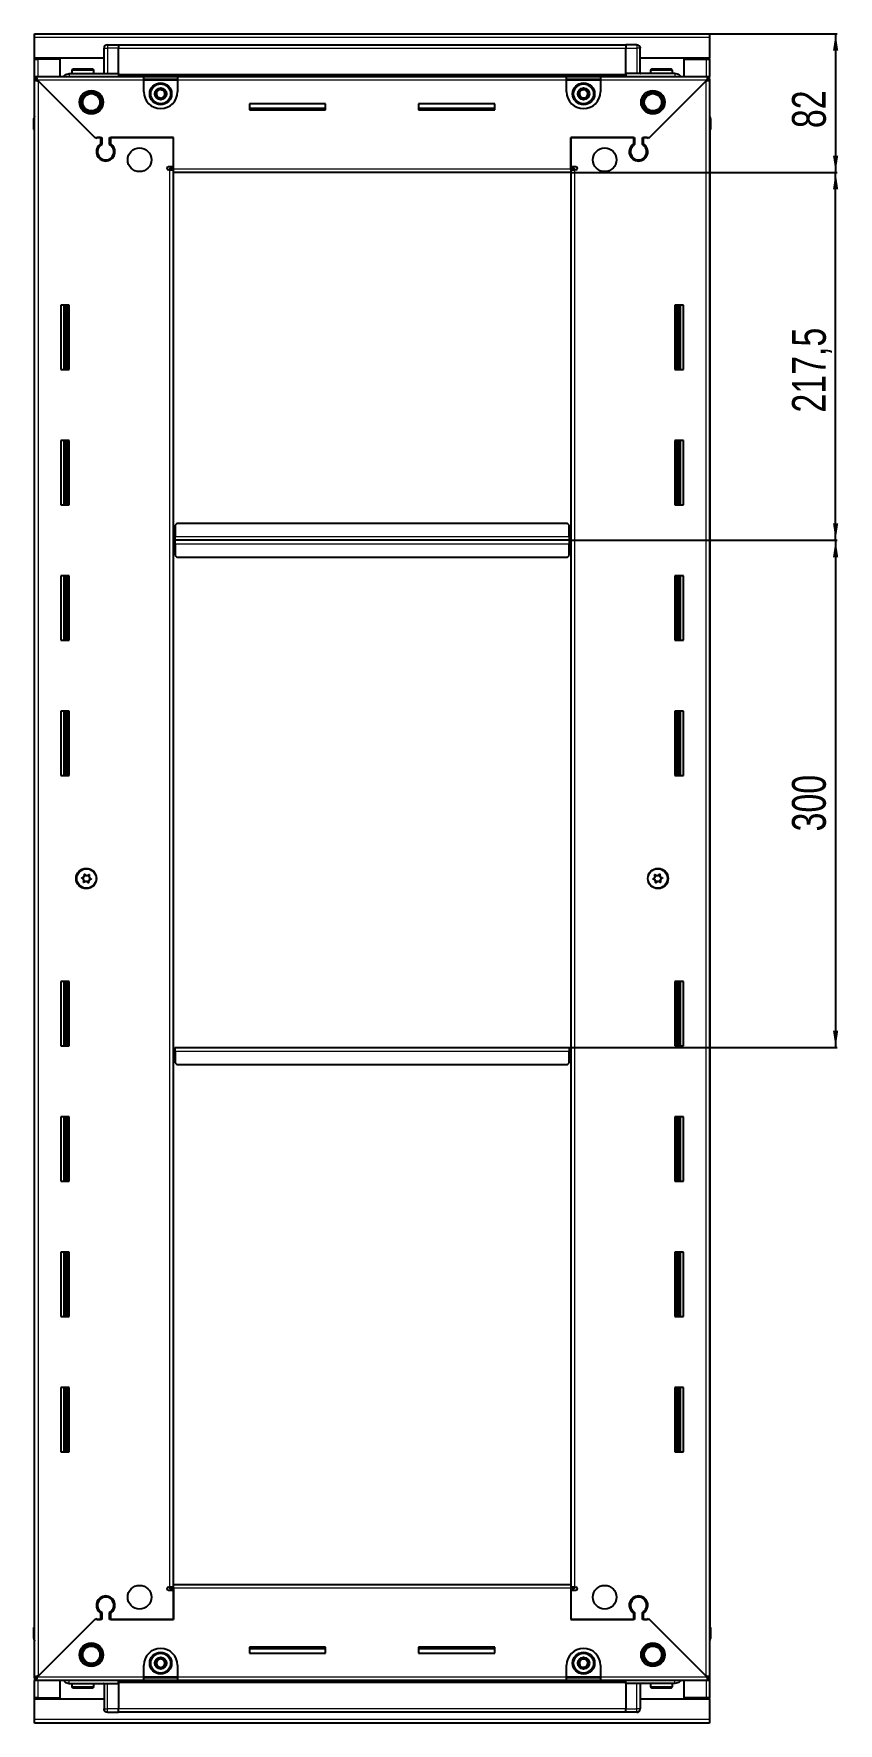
# Model space of a CAD drawing. Header units: millimetres. Extents: x 964 to 4472, y -2259 to 1341.
# Drawn here: x 3997 to 4472, y 194 to 1193 of the extents above; entities that cross this region are included whole.
import ezdxf

# ---------------------------------------------------------------- set-up
doc = ezdxf.new("R2010")
doc.units = ezdxf.units.MM
doc.layers.add('FORMAT', color=7, linetype='Continuous')
doc.styles.add('SLDTEXTSTYLE0', font='TXT', dxfattribs={"width": 0.75})
doc.dimstyles.new('SLDDIMSTYLE0', dxfattribs={"dimtxt": 20, "dimasz": 10, "dimexe": 0, "dimexo": 0.0625, "dimgap": 5, "dimtad": 2, "dimdec": 1, "dimrnd": 1e-09, "dimzin": 12, "dimdsep": 46, "dimtxsty": 'SLDTEXTSTYLE0', "dimsah": 1, "dimcen": 0.09, "dimadec": 0, "dimazin": 3, "dimtfac": 1, "dimtofl": 0, "dimtmove": 0, "dimatfit": 3, "dimfxl": 0, "dimfrac": 2, "dimtolj": 1, "dimtzin": 12, "dimarcsym": 0})

# ---------------------------------------------------------------- blocks, each defined once
blk = doc.blocks.new('_D_6')
at = {"layer": 'FORMAT'}
for p, q in [((4396.44, 1193.07), (4471.93, 1193.07)), ((4470.93, 1193.07), (4470.93, 1111.07)), ((4314.44, 1111.07), (4471.93, 1111.07))]:
    blk.add_line(p, q, dxfattribs=at)
for points in [[(4470.93, 1193.07), (4469.39, 1183.07), (4472.47, 1183.07)], [(4470.93, 1111.07), (4472.47, 1121.07), (4469.39, 1121.07)]]:
    blk.add_solid(points, dxfattribs=at)
at = {"layer": 'FORMAT', "insert": (4445.15, 1137.29), "char_height": 20, "attachment_point": 1, "rotation": 90, "style": 'SLDTEXTSTYLE0'}
blk.add_mtext('82', dxfattribs=at)
blk = doc.blocks.new('_D_7')
at = {"layer": 'FORMAT'}
for p, q in [((4314.44, 1111.07), (4471.93, 1111.07)), ((4470.93, 893.57), (4470.93, 1111.07)), ((4313.44, 893.57), (4471.93, 893.57))]:
    blk.add_line(p, q, dxfattribs=at)
for points in [[(4470.93, 1111.07), (4469.39, 1101.07), (4472.47, 1101.07)], [(4470.93, 893.57), (4472.47, 903.57), (4469.39, 903.57)]]:
    blk.add_solid(points, dxfattribs=at)
at = {"layer": 'FORMAT', "insert": (4445.15, 969.07), "char_height": 20, "attachment_point": 1, "rotation": 90, "style": 'SLDTEXTSTYLE0'}
blk.add_mtext('217,5', dxfattribs=at)
blk = doc.blocks.new('_D_8')
at = {"layer": 'FORMAT'}
for p, q in [((4313.44, 893.57), (4471.93, 893.57)), ((4470.93, 893.57), (4470.93, 593.57)), ((4313.44, 593.57), (4471.93, 593.57))]:
    blk.add_line(p, q, dxfattribs=at)
for points in [[(4470.93, 893.57), (4469.39, 883.57), (4472.47, 883.57)], [(4470.93, 593.57), (4472.47, 603.57), (4469.39, 603.57)]]:
    blk.add_solid(points, dxfattribs=at)
at = {"layer": 'FORMAT', "insert": (4445.15, 721.4), "char_height": 20, "attachment_point": 1, "rotation": 90, "style": 'SLDTEXTSTYLE0'}
blk.add_mtext('300', dxfattribs=at)

msp = doc.modelspace()

# ---------------------------------------------------------------- linework, layer by layer
at = {"color": 7, "linetype": 'Continuous', "lineweight": 25}
for p, q in [((3997.43, 1193.07), (4396.43, 1193.07)), ((3997.43, 1190.97), (3997.43, 1193.07)), ((3997.43, 1178.57), (3997.43, 1190.97)), ((4396.43, 1193.07), (4396.43, 1190.97)), ((4396.43, 1190.97), (4396.43, 1178.57)), ((4038.43, 1169.57), (4038.43, 1184.57)), ((4039.1, 1186.07), (4039.1, 1186.07)), ((4040.43, 1186.57), (4046.93, 1186.57)), ((4040.43, 1186.57), (4046.93, 1186.57)), ((4046.93, 1186.57), (4046.93, 1186.57)), ((4046.93, 1186.57), (4046.93, 1186.57)), ((4046.93, 1186.57), (4046.93, 1184.57)), ((4346.93, 1186.42), (4046.93, 1186.42)), ((4046.93, 1169.57), (4046.93, 1184.57)), ((4346.93, 1186.57), (4346.93, 1186.57)), ((4353.43, 1186.57), (4346.93, 1186.57)), ((4353.43, 1186.57), (4346.93, 1186.57)), ((4346.93, 1186.57), (4346.93, 1184.57)), ((4346.93, 1169.57), (4346.93, 1184.57)), ((4355.43, 1184.57), (4355.43, 1184.57)), ((4355.43, 1169.57), (4355.43, 1184.57)), ((4038.43, 1178.57), (3997.43, 1178.57)), ((3997.43, 1178.07), (3997.43, 1178.57)), ((3997.43, 1167.82), (3997.43, 1178.07)), ((3997.43, 1178.07), (3999.53, 1178.07)), ((3998.93, 1178.07), (3998.93, 1178.57)), ((4012.43, 1178.07), (3999.53, 1178.07)), ((4012.43, 1167.82), (4012.43, 1178.07)), ((4017.93, 1169.57), (4046.93, 1169.57)), ((4019.43, 1171.47), (4019.43, 1169.57)), ((4020.23, 1172.27), (4031.63, 1172.27)), ((4032.43, 1169.57), (4032.43, 1171.47)), ((4046.93, 1169.57), (4046.93, 1169.07)), ((4375.93, 1169.57), (4346.93, 1169.57)), ((4346.93, 1169.57), (4346.93, 1169.07)), ((4396.43, 1178.57), (4355.43, 1178.57)), ((4361.43, 1171.47), (4361.43, 1169.57)), ((4362.23, 1172.27), (4373.63, 1172.27)), ((4374.43, 1169.57), (4374.43, 1171.47)), ((4381.43, 1178.07), (4394.33, 1178.07)), ((4381.43, 1167.82), (4381.43, 1178.07)), ((4394.33, 1178.07), (4396.43, 1178.07)), ((4394.93, 1178.07), (4394.93, 1178.57)), ((4396.43, 1178.07), (4396.43, 1178.57)), ((4396.43, 1178.07), (4396.43, 1167.82)), ((3997.43, 1166.32), (3997.43, 1167.82)), ((3997.43, 1167.82), (3998.43, 1167.82)), ((3997.43, 1165.82), (3997.43, 1166.32)), ((3997.43, 1166.32), (3998.43, 1166.32)), ((3997.43, 221.32), (3997.43, 1165.82)), ((3998.93, 1165.82), (3997.43, 1165.82)), ((3998.43, 1167.82), (4061.93, 1167.82)), ((3998.43, 1166.32), (3998.43, 1167.82)), ((3999.03, 1165.72), (4032.93, 1131.82)), ((4033.63, 1131.12), (3999.53, 1165.22)), ((4046.93, 1168.42), (4346.93, 1168.42)), ((4061.93, 1165.72), (4061.93, 1167.82)), ((4061.93, 1167.82), (4081.93, 1167.82)), ((4061.93, 1166.32), (4081.93, 1166.32)), ((4061.93, 1158.82), (4061.93, 1165.72)), ((4081.93, 1167.82), (4311.93, 1167.82)), ((4081.93, 1167.82), (4081.93, 1165.72)), ((4081.93, 1165.72), (4081.93, 1158.82)), ((4311.93, 1165.72), (4311.93, 1167.82)), ((4311.93, 1167.82), (4331.93, 1167.82)), ((4311.93, 1166.32), (4331.93, 1166.32)), ((4311.93, 1158.82), (4311.93, 1165.72)), ((4331.93, 1167.82), (4395.43, 1167.82)), ((4331.93, 1167.82), (4331.93, 1165.72)), ((4331.93, 1165.72), (4331.93, 1158.82)), ((4394.33, 1165.22), (4360.23, 1131.12)), ((4360.93, 1131.82), (4394.83, 1165.72)), ((4394.93, 1165.82), (4396.43, 1165.82)), ((4395.43, 1166.32), (4395.43, 1167.82)), ((4395.43, 1167.82), (4396.43, 1167.82)), ((4395.43, 1166.32), (4396.43, 1166.32)), ((4396.43, 1166.32), (4396.43, 1167.82)), ((4396.43, 1166.32), (4396.43, 1165.82)), ((4396.43, 1165.82), (4396.43, 221.32)), ((4169.43, 1151.57), (4124.43, 1151.57)), ((4124.43, 1151.57), (4124.43, 1148.07)), ((4169.43, 1148.07), (4169.43, 1151.57)), ((4269.43, 1151.57), (4224.43, 1151.57)), ((4224.43, 1151.57), (4224.43, 1148.07)), ((4269.43, 1148.07), (4269.43, 1151.57)), ((3996.93, 1143.07), (3996.93, 1136.57)), ((3996.93, 1136.57), (3996.93, 1143.07)), ((4169.43, 1148.82), (4124.43, 1148.82)), ((4124.43, 1148.07), (4169.43, 1148.07)), ((4269.43, 1148.82), (4224.43, 1148.82)), ((4224.43, 1148.07), (4269.43, 1148.07)), ((4396.43, 1144.39), (4396.43, 1144.39)), ((4396.93, 1143.07), (4396.93, 1136.57)), ((4396.93, 1136.57), (4396.93, 1143.07)), ((3996.93, 1136.57), (3996.93, 1136.57)), ((3997.43, 1136.57), (3996.93, 1136.57)), ((3997.08, 1136.57), (3997.08, 250.57)), ((4032.93, 1131.82), (4037.13, 1131.82)), ((4034.33, 1131.82), (4033.63, 1131.12)), ((4036.43, 1131.82), (4034.33, 1131.82)), ((4036.43, 1131.82), (4036.43, 1127.93)), ((4037.13, 1131.82), (4037.13, 1127.53)), ((4041.73, 1131.82), (4079.43, 1131.82)), ((4041.73, 1127.53), (4041.73, 1131.82)), ((4042.43, 1127.93), (4042.43, 1131.82)), ((4079.43, 1131.82), (4042.43, 1131.82)), ((4079.43, 1113.17), (4079.43, 1131.82)), ((4079.43, 1114.57), (4079.43, 1131.82)), ((4314.43, 1131.82), (4352.13, 1131.82)), ((4314.43, 1113.17), (4314.43, 1131.82)), ((4314.43, 1131.82), (4314.43, 1114.57)), ((4351.43, 1131.82), (4314.43, 1131.82)), ((4351.43, 1131.82), (4351.43, 1127.93)), ((4352.13, 1131.82), (4352.13, 1127.53)), ((4356.73, 1131.82), (4360.93, 1131.82)), ((4356.73, 1127.53), (4356.73, 1131.82)), ((4359.53, 1131.82), (4357.43, 1131.82)), ((4357.43, 1127.93), (4357.43, 1131.82)), ((4360.23, 1131.12), (4359.53, 1131.82)), ((4396.43, 1136.57), (4396.93, 1136.57)), ((4396.78, 250.57), (4396.78, 1136.57)), ((4396.93, 1136.57), (4396.93, 1136.57)), ((4396.93, 1136.57), (4396.93, 1136.57)), ((4037.43, 1118.96), (4037.43, 1118.2)), ((4356.43, 1118.96), (4356.43, 1118.2)), ((4076.58, 1114.57), (4079.43, 1114.57)), ((4077.33, 1112.57), (4076.58, 1112.57)), ((4077.33, 1112.57), (4079.43, 1112.57)), ((4079.43, 1113.57), (4077.43, 1113.57)), ((4077.43, 1113.57), (4077.43, 1112.57)), ((4079.43, 1111.07), (4079.43, 1113.17)), ((4314.43, 1111.07), (4079.43, 1111.07)), ((4079.43, 276.07), (4079.43, 1111.07)), ((4314.43, 1114.57), (4317.28, 1114.57)), ((4316.43, 1113.57), (4314.43, 1113.57)), ((4314.43, 1113.17), (4314.43, 1111.07)), ((4314.43, 1112.57), (4316.53, 1112.57)), ((4314.43, 1111.07), (4314.43, 276.07)), ((4316.43, 1112.57), (4316.43, 1113.57)), ((4317.28, 1112.57), (4316.53, 1112.57)), ((4017.93, 1032.57), (4012.93, 1032.57)), ((4012.93, 1032.57), (4012.93, 994.57)), ((4015.08, 994.57), (4015.08, 1032.57)), ((4016.87, 994.57), (4016.87, 1032.57)), ((4016.9, 994.57), (4016.9, 1032.57)), ((4017.93, 994.57), (4017.93, 1032.57)), ((4375.93, 1032.57), (4375.93, 994.57)), ((4380.93, 1032.57), (4375.93, 1032.57)), ((4376.95, 1032.57), (4376.95, 994.57)), ((4376.98, 1032.57), (4376.98, 994.57)), ((4378.78, 1032.57), (4378.78, 994.57)), ((4380.93, 994.57), (4380.93, 1032.57)), ((4012.93, 994.57), (4017.93, 994.57)), ((4375.93, 994.57), (4380.93, 994.57)), ((4017.93, 952.57), (4012.93, 952.57)), ((4012.93, 952.57), (4012.93, 914.57)), ((4015.08, 914.57), (4015.08, 952.57)), ((4016.87, 914.57), (4016.87, 952.57)), ((4016.9, 914.57), (4016.9, 952.57)), ((4017.93, 914.57), (4017.93, 952.57)), ((4375.93, 952.57), (4375.93, 914.57)), ((4380.93, 952.57), (4375.93, 952.57)), ((4376.95, 952.57), (4376.95, 914.57)), ((4376.98, 952.57), (4376.98, 914.57)), ((4378.78, 952.57), (4378.78, 914.57)), ((4380.93, 914.57), (4380.93, 952.57)), ((4012.93, 914.57), (4017.93, 914.57)), ((4375.93, 914.57), (4380.93, 914.57)), ((4081.43, 903.57), (4080.43, 902.57)), ((4080.43, 902.57), (4080.43, 895.67)), ((4312.43, 903.57), (4081.43, 903.57)), ((4313.43, 902.57), (4312.43, 903.57)), ((4313.43, 895.67), (4313.43, 902.57)), ((4080.18, 893.57), (4079.43, 893.57)), ((4080.43, 896.42), (4080.18, 896.42)), ((4080.18, 896.42), (4080.18, 893.57)), ((4080.18, 893.57), (4080.18, 890.72)), ((4080.18, 890.72), (4080.43, 890.72)), ((4080.43, 893.57), (4080.43, 895.67)), ((4080.43, 891.47), (4080.43, 893.57)), ((4313.43, 893.57), (4080.43, 893.57)), ((4080.43, 891.47), (4080.43, 884.57)), ((4313.68, 896.42), (4313.43, 896.42)), ((4313.43, 895.67), (4313.43, 893.57)), ((4313.43, 893.57), (4313.43, 891.47)), ((4313.43, 884.57), (4313.43, 891.47)), ((4313.43, 890.72), (4313.68, 890.72)), ((4313.68, 893.57), (4313.68, 896.42)), ((4313.68, 890.72), (4313.68, 893.57)), ((4314.43, 893.57), (4313.68, 893.57)), ((4080.43, 884.57), (4081.43, 883.57)), ((4081.43, 883.57), (4312.43, 883.57)), ((4312.43, 883.57), (4313.43, 884.57)), ((4017.93, 872.57), (4012.93, 872.57)), ((4012.93, 872.57), (4012.93, 834.57)), ((4015.08, 834.57), (4015.08, 872.57)), ((4016.87, 834.57), (4016.87, 872.57)), ((4016.9, 834.57), (4016.9, 872.57)), ((4017.93, 834.57), (4017.93, 872.57)), ((4375.93, 872.57), (4375.93, 834.57)), ((4380.93, 872.57), (4375.93, 872.57)), ((4376.95, 872.57), (4376.95, 834.57)), ((4376.98, 872.57), (4376.98, 834.57)), ((4378.78, 872.57), (4378.78, 834.57)), ((4380.93, 834.57), (4380.93, 872.57)), ((4012.93, 834.57), (4017.93, 834.57)), ((4375.93, 834.57), (4380.93, 834.57)), ((4017.93, 792.57), (4012.93, 792.57)), ((4012.93, 792.57), (4012.93, 754.57)), ((4015.08, 754.57), (4015.08, 792.57)), ((4016.87, 754.57), (4016.87, 792.57)), ((4016.9, 754.57), (4016.9, 792.57)), ((4017.93, 754.57), (4017.93, 792.57)), ((4375.93, 792.57), (4375.93, 754.57)), ((4380.93, 792.57), (4375.93, 792.57)), ((4376.95, 792.57), (4376.95, 754.57)), ((4376.98, 792.57), (4376.98, 754.57)), ((4378.78, 792.57), (4378.78, 754.57)), ((4380.93, 754.57), (4380.93, 792.57)), ((4012.93, 754.57), (4017.93, 754.57)), ((4375.93, 754.57), (4380.93, 754.57)), ((4017.93, 632.57), (4012.93, 632.57)), ((4012.93, 632.57), (4012.93, 594.57)), ((4015.08, 594.57), (4015.08, 632.57)), ((4016.87, 594.57), (4016.87, 632.57)), ((4016.9, 594.57), (4016.9, 632.57)), ((4017.93, 594.57), (4017.93, 632.57)), ((4375.93, 632.57), (4375.93, 594.57)), ((4380.93, 632.57), (4375.93, 632.57)), ((4376.95, 632.57), (4376.95, 594.57)), ((4376.98, 632.57), (4376.98, 594.57)), ((4378.78, 632.57), (4378.78, 594.57)), ((4380.93, 594.57), (4380.93, 632.57)), ((4012.93, 594.57), (4017.93, 594.57)), ((4079.43, 593.57), (4080.18, 593.57)), ((4080.18, 593.57), (4080.18, 590.72)), ((4080.18, 590.72), (4080.43, 590.72)), ((4080.43, 591.47), (4080.43, 593.57)), ((4080.43, 593.57), (4313.43, 593.57)), ((4080.43, 591.47), (4080.43, 584.57)), ((4313.43, 593.57), (4313.43, 591.47)), ((4313.43, 584.57), (4313.43, 591.47)), ((4313.43, 590.72), (4313.68, 590.72)), ((4313.68, 590.72), (4313.68, 593.57)), ((4313.68, 593.57), (4314.43, 593.57)), ((4375.93, 594.57), (4380.93, 594.57)), ((4080.43, 584.57), (4081.43, 583.57)), ((4081.43, 583.57), (4312.43, 583.57)), ((4312.43, 583.57), (4313.43, 584.57)), ((4017.93, 552.57), (4012.93, 552.57)), ((4012.93, 552.57), (4012.93, 514.57)), ((4015.08, 514.57), (4015.08, 552.57)), ((4016.87, 514.57), (4016.87, 552.57)), ((4016.9, 514.57), (4016.9, 552.57)), ((4017.93, 514.57), (4017.93, 552.57)), ((4375.93, 552.57), (4375.93, 514.57)), ((4380.93, 552.57), (4375.93, 552.57)), ((4376.95, 552.57), (4376.95, 514.57)), ((4376.98, 552.57), (4376.98, 514.57)), ((4378.78, 552.57), (4378.78, 514.57)), ((4380.93, 514.57), (4380.93, 552.57)), ((4012.93, 514.57), (4017.93, 514.57)), ((4375.93, 514.57), (4380.93, 514.57)), ((4017.93, 472.57), (4012.93, 472.57)), ((4012.93, 472.57), (4012.93, 434.57)), ((4015.08, 434.57), (4015.08, 472.57)), ((4016.87, 434.57), (4016.87, 472.57)), ((4016.9, 434.57), (4016.9, 472.57)), ((4017.93, 434.57), (4017.93, 472.57)), ((4375.93, 472.57), (4375.93, 434.57)), ((4380.93, 472.57), (4375.93, 472.57)), ((4376.95, 472.57), (4376.95, 434.57)), ((4376.98, 472.57), (4376.98, 434.57)), ((4378.78, 472.57), (4378.78, 434.57)), ((4380.93, 434.57), (4380.93, 472.57)), ((4012.93, 434.57), (4017.93, 434.57)), ((4375.93, 434.57), (4380.93, 434.57)), ((4017.93, 392.57), (4012.93, 392.57)), ((4012.93, 392.57), (4012.93, 354.57)), ((4015.08, 354.57), (4015.08, 392.57)), ((4016.87, 354.57), (4016.87, 392.57)), ((4016.9, 354.57), (4016.9, 392.57)), ((4017.93, 354.57), (4017.93, 392.57)), ((4375.93, 392.57), (4375.93, 354.57)), ((4380.93, 392.57), (4375.93, 392.57)), ((4376.95, 392.57), (4376.95, 354.57)), ((4376.98, 392.57), (4376.98, 354.57)), ((4378.78, 392.57), (4378.78, 354.57)), ((4380.93, 354.57), (4380.93, 392.57)), ((4012.93, 354.57), (4017.93, 354.57)), ((4375.93, 354.57), (4380.93, 354.57)), ((4076.58, 274.57), (4077.33, 274.57)), ((4079.43, 272.57), (4076.58, 272.57)), ((4079.43, 274.57), (4077.33, 274.57)), ((4077.43, 274.57), (4077.43, 273.57)), ((4077.43, 273.57), (4079.43, 273.57)), ((4079.43, 273.97), (4079.43, 276.07)), ((4079.43, 276.07), (4314.43, 276.07)), ((4079.43, 273.97), (4079.43, 255.32)), ((4079.43, 255.32), (4079.43, 272.57)), ((4314.43, 276.07), (4314.43, 273.97)), ((4316.53, 274.57), (4314.43, 274.57)), ((4314.43, 273.97), (4314.43, 255.32)), ((4314.43, 273.57), (4316.43, 273.57)), ((4314.43, 272.57), (4314.43, 255.32)), ((4317.28, 272.57), (4314.43, 272.57)), ((4316.43, 273.57), (4316.43, 274.57)), ((4316.53, 274.57), (4317.28, 274.57)), ((4037.43, 268.94), (4037.43, 268.18)), ((4356.43, 268.94), (4356.43, 268.18)), ((3996.93, 244.07), (3996.93, 250.57)), ((3996.93, 250.57), (3996.93, 250.57)), ((3996.93, 250.57), (3996.93, 250.57)), ((3996.93, 250.57), (3996.93, 244.07)), ((3997.43, 250.57), (3996.93, 250.57)), ((4032.93, 255.32), (3999.03, 221.42)), ((3999.53, 221.92), (4033.63, 256.02)), ((4037.13, 255.32), (4032.93, 255.32)), ((4033.63, 256.02), (4034.33, 255.32)), ((4034.33, 255.32), (4036.43, 255.32)), ((4036.43, 259.21), (4036.43, 255.32)), ((4037.13, 259.61), (4037.13, 255.32)), ((4041.73, 255.32), (4041.73, 259.61)), ((4079.43, 255.32), (4041.73, 255.32)), ((4042.43, 255.32), (4042.43, 259.21)), ((4042.43, 255.32), (4079.43, 255.32)), ((4352.13, 255.32), (4314.43, 255.32)), ((4314.43, 255.32), (4351.43, 255.32)), ((4351.43, 259.21), (4351.43, 255.32)), ((4352.13, 259.61), (4352.13, 255.32)), ((4356.73, 255.32), (4356.73, 259.61)), ((4360.93, 255.32), (4356.73, 255.32)), ((4357.43, 255.32), (4357.43, 259.21)), ((4357.43, 255.32), (4359.53, 255.32)), ((4359.53, 255.32), (4360.23, 256.02)), ((4360.23, 256.02), (4394.33, 221.92)), ((4394.83, 221.42), (4360.93, 255.32)), ((4396.43, 250.57), (4396.93, 250.57)), ((4396.93, 250.57), (4396.93, 250.57)), ((4396.93, 244.07), (4396.93, 250.57)), ((4396.93, 250.57), (4396.93, 244.07)), ((3997.43, 242.75), (3997.43, 242.75)), ((4169.43, 239.07), (4124.43, 239.07)), ((4124.43, 239.07), (4124.43, 235.57)), ((4124.43, 238.32), (4169.43, 238.32)), ((4124.43, 235.57), (4169.43, 235.57)), ((4169.43, 235.57), (4169.43, 239.07)), ((4269.43, 239.07), (4224.43, 239.07)), ((4224.43, 239.07), (4224.43, 235.57)), ((4224.43, 238.32), (4269.43, 238.32)), ((4224.43, 235.57), (4269.43, 235.57)), ((4269.43, 235.57), (4269.43, 239.07)), ((3997.43, 220.82), (3997.43, 221.32)), ((3998.93, 221.32), (3997.43, 221.32)), ((3997.43, 220.82), (3997.43, 219.32)), ((3998.43, 220.82), (3997.43, 220.82)), ((3998.43, 220.82), (3998.43, 219.32)), ((4061.93, 221.42), (4061.93, 228.32)), ((4061.93, 219.32), (4061.93, 221.42)), ((4081.93, 220.82), (4061.93, 220.82)), ((4081.93, 228.32), (4081.93, 221.42)), ((4081.93, 221.42), (4081.93, 219.32)), ((4311.93, 221.42), (4311.93, 228.32)), ((4311.93, 219.32), (4311.93, 221.42)), ((4331.93, 220.82), (4311.93, 220.82)), ((4331.93, 228.32), (4331.93, 221.42)), ((4331.93, 221.42), (4331.93, 219.32)), ((4394.93, 221.32), (4396.43, 221.32)), ((4395.43, 220.82), (4395.43, 219.32)), ((4396.43, 220.82), (4395.43, 220.82)), ((4396.43, 221.32), (4396.43, 220.82)), ((4396.43, 220.82), (4396.43, 219.32)), ((3997.43, 209.07), (3997.43, 219.32)), ((3998.43, 219.32), (3997.43, 219.32)), ((4061.93, 219.32), (3998.43, 219.32)), ((4012.43, 209.07), (4012.43, 219.32)), ((4017.93, 217.57), (4046.93, 217.57)), ((4019.43, 217.57), (4019.43, 215.67)), ((4024, 214.87), (4020.23, 214.87)), ((4031.63, 214.87), (4024, 214.87)), ((4032.43, 215.67), (4032.43, 217.57)), ((4038.43, 217.57), (4038.43, 202.57)), ((4346.93, 218.72), (4046.93, 218.72)), ((4046.93, 217.57), (4046.93, 218.07)), ((4046.93, 217.57), (4046.93, 202.57)), ((4081.93, 219.32), (4061.93, 219.32)), ((4311.93, 219.32), (4081.93, 219.32)), ((4331.93, 219.32), (4311.93, 219.32)), ((4395.43, 219.32), (4331.93, 219.32)), ((4346.93, 217.57), (4346.93, 218.07)), ((4375.93, 217.57), (4346.93, 217.57)), ((4346.93, 217.57), (4346.93, 202.57)), ((4355.43, 217.57), (4355.43, 202.57)), ((4361.43, 217.57), (4361.43, 215.67)), ((4369.22, 214.87), (4362.23, 214.87)), ((4373.63, 214.87), (4369.22, 214.87)), ((4374.43, 215.67), (4374.43, 217.57)), ((4381.43, 209.07), (4381.43, 219.32)), ((4396.43, 219.32), (4395.43, 219.32)), ((4396.43, 219.32), (4396.43, 209.07)), ((3999.53, 209.07), (3997.43, 209.07)), ((3997.43, 208.57), (3997.43, 209.07)), ((3997.43, 196.17), (3997.43, 208.57)), ((3997.43, 208.57), (4038.43, 208.57)), ((3998.93, 208.57), (3998.93, 209.07)), ((3999.53, 209.07), (4012.43, 209.07)), ((4038.43, 202.57), (4038.43, 202.57)), ((4040.43, 200.57), (4046.93, 200.57)), ((4040.43, 200.57), (4046.93, 200.57)), ((4046.93, 200.57), (4046.93, 202.57)), ((4046.93, 200.72), (4346.93, 200.72)), ((4046.93, 200.57), (4046.93, 200.57)), ((4346.93, 200.57), (4346.93, 202.57)), ((4353.43, 200.57), (4346.93, 200.57)), ((4346.93, 200.57), (4346.93, 200.57)), ((4346.93, 200.57), (4346.93, 200.57)), ((4353.43, 200.57), (4346.93, 200.57)), ((4354.75, 201.07), (4354.75, 201.07)), ((4355.43, 208.57), (4396.43, 208.57)), ((4394.33, 209.07), (4381.43, 209.07)), ((4396.43, 209.07), (4394.33, 209.07)), ((4394.93, 208.57), (4394.93, 209.07)), ((4396.43, 208.57), (4396.43, 209.07)), ((4396.43, 208.57), (4396.43, 196.17)), ((3997.43, 194.07), (3997.43, 196.17)), ((4396.43, 194.07), (3997.43, 194.07)), ((4396.43, 196.17), (4396.43, 194.07))]:
    msp.add_line(p, q, dxfattribs=at)
at = {"color": 8, "linetype": 'Continuous', "lineweight": 18}
for p, q in [((4396.43, 1190.97), (3997.43, 1190.97)), ((4038.43, 1184.57), (4040.43, 1184.57)), ((4040.43, 1186.57), (4040.43, 1184.57)), ((4040.43, 1184.57), (4040.43, 1169.57)), ((4046.93, 1184.57), (4040.43, 1184.57)), ((4346.93, 1184.42), (4046.93, 1184.42)), ((4346.93, 1184.57), (4353.43, 1184.57)), ((4353.43, 1186.57), (4353.43, 1184.57)), ((4353.43, 1184.57), (4353.43, 1169.57)), ((4355.43, 1184.57), (4353.43, 1184.57)), ((3999.53, 1178.07), (3999.53, 1178.57)), ((3999.53, 1167.82), (3999.53, 1178.07)), ((4019.43, 1171.47), (4032.43, 1171.47)), ((4346.93, 1169.07), (4046.93, 1169.07)), ((4361.43, 1171.47), (4374.43, 1171.47)), ((4394.33, 1178.57), (4394.33, 1178.07)), ((4394.33, 1178.07), (4394.33, 1167.82)), ((4061.93, 1165.72), (3999.03, 1165.72)), ((3999.53, 1165.22), (3999.53, 221.92)), ((4346.93, 1167.84), (4046.93, 1167.84)), ((4061.93, 1165.72), (4081.93, 1165.72)), ((4311.93, 1165.72), (4081.93, 1165.72)), ((4311.93, 1165.72), (4331.93, 1165.72)), ((4394.83, 1165.72), (4331.93, 1165.72)), ((4394.33, 221.92), (4394.33, 1165.22)), ((3997.43, 1143.07), (3996.93, 1143.07)), ((4396.43, 1143.07), (4396.93, 1143.07)), ((4077.33, 274.57), (4077.33, 1112.57)), ((4079.43, 1113.17), (4314.43, 1113.17)), ((4316.53, 1112.57), (4316.53, 274.57)), ((4014.43, 1032.57), (4014.43, 994.57)), ((4015.66, 1032.57), (4015.66, 994.57)), ((4378.19, 994.57), (4378.19, 1032.57)), ((4379.43, 994.57), (4379.43, 1032.57)), ((4014.43, 952.57), (4014.43, 914.57)), ((4015.66, 952.57), (4015.66, 914.57)), ((4378.19, 914.57), (4378.19, 952.57)), ((4379.43, 914.57), (4379.43, 952.57)), ((4313.43, 895.67), (4080.43, 895.67)), ((4080.43, 891.47), (4313.43, 891.47)), ((4014.43, 872.57), (4014.43, 834.57)), ((4015.66, 872.57), (4015.66, 834.57)), ((4378.19, 834.57), (4378.19, 872.57)), ((4379.43, 834.57), (4379.43, 872.57)), ((4014.43, 792.57), (4014.43, 754.57)), ((4015.66, 792.57), (4015.66, 754.57)), ((4378.19, 754.57), (4378.19, 792.57)), ((4379.43, 754.57), (4379.43, 792.57)), ((4014.43, 632.57), (4014.43, 594.57)), ((4015.66, 632.57), (4015.66, 594.57)), ((4378.19, 594.57), (4378.19, 632.57)), ((4379.43, 594.57), (4379.43, 632.57)), ((4080.43, 591.47), (4313.43, 591.47)), ((4014.43, 552.57), (4014.43, 514.57)), ((4015.66, 552.57), (4015.66, 514.57)), ((4378.19, 514.57), (4378.19, 552.57)), ((4379.43, 514.57), (4379.43, 552.57)), ((4014.43, 472.57), (4014.43, 434.57)), ((4015.66, 472.57), (4015.66, 434.57)), ((4378.19, 434.57), (4378.19, 472.57)), ((4379.43, 434.57), (4379.43, 472.57)), ((4014.43, 392.57), (4014.43, 354.57)), ((4015.66, 392.57), (4015.66, 354.57)), ((4378.19, 354.57), (4378.19, 392.57)), ((4379.43, 354.57), (4379.43, 392.57)), ((4314.43, 273.97), (4079.43, 273.97)), ((3997.43, 244.07), (3996.93, 244.07)), ((4396.43, 244.07), (4396.93, 244.07)), ((3999.03, 221.42), (4061.93, 221.42)), ((4081.93, 221.42), (4061.93, 221.42)), ((4081.93, 221.42), (4311.93, 221.42)), ((4331.93, 221.42), (4311.93, 221.42)), ((4331.93, 221.42), (4394.83, 221.42)), ((3999.53, 209.07), (3999.53, 219.32)), ((4023.73, 215.67), (4019.43, 215.67)), ((4032.43, 215.67), (4023.73, 215.67)), ((4040.43, 202.57), (4040.43, 217.57)), ((4046.93, 219.31), (4346.93, 219.31)), ((4046.93, 218.07), (4346.93, 218.07)), ((4353.43, 202.57), (4353.43, 217.57)), ((4369.4, 215.67), (4361.43, 215.67)), ((4374.43, 215.67), (4369.4, 215.67)), ((4394.33, 219.32), (4394.33, 209.07)), ((3999.53, 208.57), (3999.53, 209.07)), ((4038.43, 202.57), (4040.43, 202.57)), ((4046.93, 202.57), (4040.43, 202.57)), ((4040.43, 200.57), (4040.43, 202.57)), ((4046.93, 202.72), (4346.93, 202.72)), ((4346.93, 202.57), (4353.43, 202.57)), ((4355.43, 202.57), (4353.43, 202.57)), ((4353.43, 200.57), (4353.43, 202.57)), ((4394.33, 209.07), (4394.33, 208.57)), ((4396.43, 196.17), (3997.43, 196.17))]:
    msp.add_line(p, q, dxfattribs=at)
at = {"color": 7, "linetype": 'Continuous', "lineweight": 25, "flags": 128}
for points in [[(4355.28, 1185.32), (4355.39, 1184.96), (4355.43, 1184.57)], [(4038.57, 201.82), (4038.46, 202.18), (4038.43, 202.57)]]:
    msp.add_lwpolyline(points, dxfattribs=at)
at = {"color": 7, "linetype": 'Continuous', "lineweight": 25}
for centre, radius in [((4030.93, 1152.57), 7), ((4071.93, 1157.57), 6.5), ((4071.93, 1157.57), 3.46), ((4321.93, 1157.57), 6.5), ((4321.93, 1157.57), 3.46), ((4362.93, 1152.57), 7), ((4030.93, 1152.57), 6.03), ((4030.93, 1152.57), 5.1), ((4362.93, 1152.57), 6.03), ((4362.93, 1152.57), 5.1), ((4059.43, 1118.57), 7), ((4334.43, 1118.57), 7), ((4027.93, 693.57), 6), ((4028.08, 693.57), 5.79), ((4365.93, 693.57), 6), ((4365.78, 693.57), 5.79), ((4028.08, 693.57), 1.85), ((4365.78, 693.57), 1.85), ((4059.43, 268.57), 7), ((4334.43, 268.57), 7), ((4030.93, 234.57), 7), ((4030.93, 234.57), 6.03), ((4362.93, 234.57), 7), ((4362.93, 234.57), 6.02), ((4030.93, 234.57), 5.1), ((4071.93, 229.57), 6.5), ((4071.93, 229.57), 3.46), ((4321.93, 229.57), 6.5), ((4321.93, 229.57), 3.46), ((4362.93, 234.57), 5.1)]:
    msp.add_circle(centre, radius, dxfattribs=at)
at = {"color": 8, "linetype": 'Continuous', "lineweight": 18}
for centre in [(4071.93, 1157.57), (4321.93, 1157.57), (4071.93, 229.57), (4321.93, 229.57)]:
    msp.add_circle(centre, 5.7, dxfattribs=at)
at = {"color": 7, "linetype": 'Continuous', "lineweight": 25}
for centre, radius, start, end in [((4040.43, 1184.57), 2, 90, 180), ((4353.43, 1184.57), 2, 0, 90), ((4020.23, 1171.47), 0.8, 90, 180), ((4031.63, 1171.47), 0.8, 0, 90), ((4038.23, 1169.77), 0.2, 270, 0), ((4355.63, 1169.77), 0.2, 180, 270), ((4362.23, 1171.47), 0.8, 90, 180), ((4373.63, 1171.47), 0.8, 0, 90), ((4071.93, 1157.57), 2.5, 134.01559, 194.01559), ((4071.93, 1157.57), 2.5, 74.01559, 134.01559), ((4071.93, 1157.57), 2.5, 14.01559, 74.01559), ((4321.93, 1157.57), 2.5, 100.11158, 160.11158), ((4321.93, 1157.57), 2.5, 40.11158, 100.11158), ((4321.93, 1157.57), 2.5, 340.11158, 40.11158), ((4071.93, 1158.82), 10, 180, 270), ((4071.93, 1157.57), 2.5, 194.01559, 254.01559), ((4071.93, 1157.57), 2.5, 254.01559, 314.01559), ((4071.93, 1158.82), 10, 270, 0), ((4071.93, 1157.57), 2.5, 314.01559, 14.01559), ((4321.93, 1158.82), 10, 180, 270), ((4321.93, 1157.57), 2.5, 160.11158, 220.11158), ((4321.93, 1157.57), 2.5, 220.11158, 280.11158), ((4321.93, 1158.82), 10, 270, 0), ((4321.93, 1157.57), 2.5, 280.11158, 340.11158), ((3998.93, 1143.07), 2, 138.59038, 180), ((4394.93, 1143.07), 2, 33.78451, 41.40962), ((4394.93, 1143.07), 2, 0, 41.40962), ((4394.93, 1143.07), 2, 360, 19.56674), ((4039.43, 1123.32), 5.5, 123.05573, 56.94427), ((4039.43, 1123.32), 4.8, 118.63099, 61.36901), ((4354.43, 1123.32), 5.5, 123.05573, 56.94427), ((4354.43, 1123.32), 4.8, 118.63099, 61.36901), ((4076.58, 1113.57), 1, 90, 270), ((4317.28, 1113.57), 1, 270, 90), ((4076.58, 273.57), 1, 90, 270), ((4317.28, 273.57), 1, 270, 90), ((4039.43, 263.82), 5.5, 303.05573, 236.94427), ((4039.43, 263.82), 4.8, 298.63099, 241.36901), ((4354.43, 263.82), 5.5, 303.05573, 236.94427), ((4354.43, 263.82), 4.8, 298.63099, 241.36901), ((3998.93, 244.07), 2, 180, 199.56674), ((3998.93, 244.07), 2, 180, 221.40962), ((3998.93, 244.07), 2, 213.78451, 221.40962), ((4394.93, 244.07), 2, 318.59038, 0), ((4071.93, 228.32), 10, 90, 180), ((4071.93, 229.57), 2.5, 127.47401, 187.47401), ((4071.93, 229.57), 2.5, 67.47401, 127.47401), ((4071.93, 228.32), 10, 0, 90), ((4071.93, 229.57), 2.5, 7.47401, 67.47401), ((4071.93, 229.57), 2.5, 307.47401, 7.47401), ((4321.93, 228.32), 10, 90, 180), ((4321.93, 229.57), 2.5, 147.04236, 207.04236), ((4321.93, 229.57), 2.5, 87.04236, 147.04236), ((4321.93, 228.32), 10, 0, 90), ((4321.93, 229.57), 2.5, 27.04236, 87.04236), ((4321.93, 229.57), 2.5, 327.04236, 27.04236), ((4071.93, 229.57), 2.5, 187.47401, 247.47401), ((4071.93, 229.57), 2.5, 247.47401, 307.47401), ((4321.93, 229.57), 2.5, 207.04236, 267.04236), ((4321.93, 229.57), 2.5, 267.04236, 327.04236), ((4020.23, 215.67), 0.8, 180, 270), ((4031.63, 215.67), 0.8, 270, 360), ((4038.23, 217.37), 0.2, 0, 90), ((4355.63, 217.37), 0.2, 90, 180), ((4362.23, 215.67), 0.8, 180, 270), ((4373.63, 215.67), 0.8, 270, 360), ((4040.43, 202.57), 2, 180, 270), ((4353.43, 202.57), 2, 270, 0), ((4353.43, 202.57), 2, 270, 311.40962)]:
    msp.add_arc(centre, radius, start, end, dxfattribs=at)
for points, knots in [([(4014.71, 1167.82), (4014.83, 1168.02), (4015.22, 1168.67), (4016.37, 1169.38), (4017.41, 1169.51), (4017.93, 1169.57)], [0, 0, 0, 0, 0.18225, 0.591125, 1, 1, 1, 1]), ([(4046.93, 1169.57), (4046.93, 1169.53), (4046.93, 1169.46), (4046.93, 1168.84), (4046.93, 1168.26), (4046.93, 1167.87), (4046.93, 1167.84)], [0, 0, 0, 0, 0.324279, 0.648558, 0.972836, 1, 1, 1, 1]), ([(4346.93, 1169.57), (4346.93, 1169.53), (4346.93, 1169.46), (4346.93, 1168.84), (4346.93, 1168.28), (4346.93, 1167.91), (4346.93, 1167.9)], [0, 0, 0, 0, 0.330266, 0.660532, 0.990799, 1, 1, 1, 1]), ([(4379.14, 1167.82), (4379.02, 1168.02), (4378.63, 1168.67), (4377.48, 1169.38), (4376.44, 1169.51), (4375.93, 1169.57)], [0, 0, 0, 0, 0.1822499, 0.5911249, 1, 1, 1, 1]), ([(3997.43, 1165.82), (3997.45, 1165.78), (3997.51, 1165.69), (3997.9, 1165.55), (3998.46, 1165.42), (3999.04, 1165.31), (3999.4, 1165.24), (3999.53, 1165.22)], [0, 0, 0, 0, 0.2302553, 0.4485219, 0.6667858, 0.8850496, 1, 1, 1, 1]), ([(3999.03, 1165.72), (3998.98, 1165.97), (3998.89, 1166.47), (3998.76, 1167.11), (3998.63, 1167.57), (3998.52, 1167.79), (3998.45, 1167.81), (3998.43, 1167.82)], [0, 0, 0, 0, 0.230255, 0.448522, 0.666786, 0.88505, 1, 1, 1, 1]), ([(4069.15, 1158.37), (4069.52, 1158.72), (4070.22, 1159.39), (4070.91, 1160.06), (4071.23, 1160.37)], [0, 0, 0, 0, 0.534686, 1, 1, 1, 1]), ([(4071.23, 1160.37), (4071.72, 1160.23), (4072.65, 1159.96), (4073.57, 1159.7), (4074, 1159.58)], [0, 0, 0, 0, 0.5346859, 1, 1, 1, 1]), ([(4074, 1159.58), (4074.03, 1159.46), (4074.18, 1158.87), (4074.42, 1157.91), (4074.62, 1157.11), (4074.7, 1156.78)], [0, 0, 0, 0, 0.133125, 0.637099, 1, 1, 1, 1]), ([(4319.08, 1157.06), (4319.13, 1157.18), (4319.33, 1157.74), (4319.67, 1158.68), (4319.95, 1159.45), (4320.07, 1159.78)], [0, 0, 0, 0, 0.1331247, 0.6370994, 1, 1, 1, 1]), ([(4320.07, 1159.78), (4320.57, 1159.87), (4321.52, 1160.04), (4322.47, 1160.21), (4322.91, 1160.29)], [0, 0, 0, 0, 0.534686, 1, 1, 1, 1]), ([(4322.91, 1160.29), (4323.24, 1159.89), (4323.86, 1159.15), (4324.48, 1158.42), (4324.77, 1158.08)], [0, 0, 0, 0, 0.534686, 1, 1, 1, 1]), ([(4394.33, 1165.22), (4394.58, 1165.27), (4395.07, 1165.36), (4395.71, 1165.49), (4396.18, 1165.62), (4396.4, 1165.73), (4396.42, 1165.8), (4396.43, 1165.82)], [0, 0, 0, 0, 0.230255, 0.448522, 0.666786, 0.88505, 1, 1, 1, 1]), ([(4395.43, 1167.82), (4395.38, 1167.79), (4395.29, 1167.74), (4395.16, 1167.35), (4395.03, 1166.79), (4394.92, 1166.21), (4394.85, 1165.85), (4394.83, 1165.72)], [0, 0, 0, 0, 0.230255, 0.448522, 0.666786, 0.88505, 1, 1, 1, 1]), ([(4069.85, 1155.57), (4069.77, 1155.9), (4069.57, 1156.7), (4069.33, 1157.66), (4069.18, 1158.24), (4069.15, 1158.37)], [0, 0, 0, 0, 0.362901, 0.866875, 1, 1, 1, 1]), ([(4072.63, 1154.77), (4072.13, 1154.91), (4071.2, 1155.18), (4070.28, 1155.44), (4069.85, 1155.57)], [0, 0, 0, 0, 0.534686, 1, 1, 1, 1]), ([(4074.7, 1156.78), (4074.33, 1156.42), (4073.64, 1155.75), (4072.95, 1155.08), (4072.63, 1154.77)], [0, 0, 0, 0, 0.534686, 1, 1, 1, 1]), ([(4320.94, 1154.86), (4320.61, 1155.25), (4319.99, 1155.99), (4319.37, 1156.72), (4319.08, 1157.06)], [0, 0, 0, 0, 0.534686, 1, 1, 1, 1]), ([(4323.79, 1155.36), (4323.28, 1155.27), (4322.33, 1155.1), (4321.38, 1154.93), (4320.94, 1154.86)], [0, 0, 0, 0, 0.534686, 1, 1, 1, 1]), ([(4324.77, 1158.08), (4324.65, 1157.75), (4324.37, 1156.98), (4324.03, 1156.04), (4323.83, 1155.48), (4323.79, 1155.36)], [0, 0, 0, 0, 0.362901, 0.866875, 1, 1, 1, 1]), ([(4029.71, 695.84), (4029.7, 695.85), (4029.68, 695.86), (4029.62, 695.86), (4029.48, 695.82), (4029.13, 695.64), (4028.65, 695.4), (4028.02, 695.44), (4027.58, 695.71), (4027.27, 695.96), (4027.08, 696.1), (4026.99, 696.13), (4026.95, 696.13), (4026.92, 696.12), (4026.89, 696.1), (4026.86, 696.04), (4026.81, 695.77), (4026.81, 695.3), (4026.64, 694.61), (4026.04, 694.22), (4025.59, 694.07), (4025.35, 693.94), (4025.3, 693.89), (4025.29, 693.86), (4025.29, 693.83), (4025.3, 693.8), (4025.33, 693.76), (4025.39, 693.7), (4025.57, 693.57), (4025.89, 693.36), (4026.29, 693.03), (4026.52, 692.45), (4026.45, 691.91), (4026.39, 691.52), (4026.4, 691.37), (4026.42, 691.32), (4026.44, 691.3), (4026.48, 691.28), (4026.53, 691.28), (4026.67, 691.33), (4027.02, 691.5), (4027.5, 691.74), (4028.13, 691.7), (4028.57, 691.43), (4028.88, 691.19), (4029.07, 691.05), (4029.16, 691.01), (4029.2, 691.01), (4029.24, 691.02), (4029.26, 691.04), (4029.29, 691.1), (4029.34, 691.37), (4029.34, 691.84), (4029.52, 692.53), (4030.12, 692.92), (4030.57, 693.07), (4030.8, 693.2), (4030.85, 693.25), (4030.86, 693.28), (4030.86, 693.31), (4030.85, 693.35), (4030.82, 693.38), (4030.77, 693.44), (4030.59, 693.57), (4030.26, 693.78), (4029.87, 694.11), (4029.63, 694.7), (4029.71, 695.23), (4029.76, 695.62), (4029.76, 695.77), (4029.73, 695.82), (4029.72, 695.84), (4029.71, 695.84)], [0, 0, 0, 0, 0.002009, 0.00442, 0.009365, 0.025528, 0.067705, 0.095786, 0.124646, 0.150342, 0.160519, 0.163394, 0.165697, 0.167245, 0.168874, 0.17077, 0.178606, 0.211994, 0.249994, 0.287995, 0.321383, 0.329219, 0.331115, 0.332744, 0.334292, 0.336217, 0.338535, 0.341318, 0.349662, 0.375358, 0.404217, 0.432298, 0.474475, 0.490639, 0.496669, 0.49844, 0.5, 0.502009, 0.50442, 0.509365, 0.525528, 0.567705, 0.595786, 0.624646, 0.650342, 0.660519, 0.663394, 0.665697, 0.667245, 0.668874, 0.67077, 0.678606, 0.711994, 0.749994, 0.787995, 0.821383, 0.829219, 0.831115, 0.832744, 0.834292, 0.836217, 0.838535, 0.841318, 0.849662, 0.875358, 0.904217, 0.932298, 0.974475, 0.990639, 0.996669, 0.99844, 1, 1, 1, 1]), ([(4364.14, 695.84), (4364.13, 695.83), (4364.11, 695.81), (4364.1, 695.76), (4364.09, 695.61), (4364.15, 695.23), (4364.22, 694.7), (4363.99, 694.11), (4363.59, 693.78), (4363.26, 693.57), (4363.07, 693.43), (4363.01, 693.35), (4362.99, 693.31), (4362.99, 693.28), (4363, 693.25), (4363.05, 693.2), (4363.29, 693.07), (4363.74, 692.92), (4364.34, 692.53), (4364.51, 691.84), (4364.51, 691.37), (4364.56, 691.1), (4364.59, 691.04), (4364.62, 691.02), (4364.65, 691.01), (4364.68, 691.01), (4364.72, 691.03), (4364.8, 691.06), (4364.98, 691.19), (4365.28, 691.43), (4365.72, 691.7), (4366.35, 691.74), (4366.84, 691.5), (4367.18, 691.32), (4367.33, 691.28), (4367.39, 691.29), (4367.42, 691.3), (4367.44, 691.33), (4367.46, 691.38), (4367.46, 691.53), (4367.41, 691.91), (4367.33, 692.45), (4367.57, 693.03), (4367.96, 693.36), (4368.29, 693.58), (4368.49, 693.72), (4368.55, 693.79), (4368.56, 693.83), (4368.56, 693.86), (4368.55, 693.89), (4368.5, 693.94), (4368.27, 694.07), (4367.82, 694.22), (4367.22, 694.61), (4367.04, 695.3), (4367.04, 695.77), (4366.99, 696.04), (4366.96, 696.1), (4366.94, 696.12), (4366.91, 696.13), (4366.87, 696.13), (4366.83, 696.12), (4366.75, 696.08), (4366.57, 695.95), (4366.27, 695.71), (4365.83, 695.44), (4365.2, 695.4), (4364.72, 695.64), (4364.37, 695.82), (4364.23, 695.86), (4364.17, 695.86), (4364.15, 695.85), (4364.14, 695.84)], [0, 0, 0, 0, 0.002009, 0.00442, 0.009365, 0.025528, 0.067705, 0.095786, 0.124646, 0.150342, 0.160519, 0.163394, 0.165697, 0.167245, 0.168874, 0.17077, 0.178606, 0.211994, 0.249994, 0.287995, 0.321383, 0.329219, 0.331115, 0.332744, 0.334292, 0.336217, 0.338535, 0.341318, 0.349662, 0.375358, 0.404217, 0.432298, 0.474475, 0.490639, 0.496669, 0.49844, 0.5, 0.502009, 0.50442, 0.509365, 0.525528, 0.567705, 0.595786, 0.624646, 0.650342, 0.660519, 0.663394, 0.665697, 0.667245, 0.668874, 0.67077, 0.678606, 0.711994, 0.749994, 0.787995, 0.821383, 0.829219, 0.831115, 0.832744, 0.834292, 0.836217, 0.838535, 0.841318, 0.849662, 0.875358, 0.904217, 0.932298, 0.974475, 0.990639, 0.996669, 0.99844, 1, 1, 1, 1]), ([(4069.26, 230.68), (4069.36, 230.75), (4069.83, 231.12), (4070.62, 231.72), (4071.28, 232.22), (4071.55, 232.43)], [0, 0, 0, 0, 0.1331247, 0.6370994, 1, 1, 1, 1]), ([(4069.64, 227.81), (4069.57, 228.33), (4069.44, 229.28), (4069.32, 230.23), (4069.26, 230.68)], [0, 0, 0, 0, 0.534686, 1, 1, 1, 1]), ([(4071.55, 232.43), (4072.03, 232.24), (4072.92, 231.87), (4073.8, 231.5), (4074.22, 231.33)], [0, 0, 0, 0, 0.5346859, 1, 1, 1, 1]), ([(4074.22, 231.33), (4074.28, 230.82), (4074.41, 229.86), (4074.53, 228.91), (4074.59, 228.47)], [0, 0, 0, 0, 0.534686, 1, 1, 1, 1]), ([(4319.04, 229.72), (4319.32, 230.15), (4319.85, 230.96), (4320.37, 231.77), (4320.61, 232.14)], [0, 0, 0, 0, 0.5346859, 1, 1, 1, 1]), ([(4320.61, 232.14), (4320.74, 232.14), (4321.34, 232.1), (4322.33, 232.05), (4323.15, 232.01), (4323.5, 231.99)], [0, 0, 0, 0, 0.1331247, 0.6370994, 1, 1, 1, 1]), ([(4323.5, 231.99), (4323.73, 231.53), (4324.17, 230.67), (4324.61, 229.82), (4324.81, 229.42)], [0, 0, 0, 0, 0.534686, 1, 1, 1, 1]), ([(3999.53, 221.92), (3999.27, 221.88), (3998.78, 221.79), (3998.14, 221.65), (3997.67, 221.52), (3997.45, 221.41), (3997.43, 221.34), (3997.43, 221.32)], [0, 0, 0, 0, 0.230255, 0.448522, 0.666786, 0.88505, 1, 1, 1, 1]), ([(3998.43, 219.32), (3998.47, 219.35), (3998.56, 219.4), (3998.7, 219.79), (3998.83, 220.35), (3998.94, 220.93), (3999, 221.3), (3999.03, 221.42)], [0, 0, 0, 0, 0.230255, 0.448522, 0.666786, 0.88505, 1, 1, 1, 1]), ([(4072.3, 226.71), (4071.83, 226.91), (4070.93, 227.28), (4070.05, 227.64), (4069.64, 227.81)], [0, 0, 0, 0, 0.534686, 1, 1, 1, 1]), ([(4074.59, 228.47), (4074.32, 228.26), (4073.67, 227.75), (4072.88, 227.15), (4072.4, 226.78), (4072.3, 226.71)], [0, 0, 0, 0, 0.362901, 0.866875, 1, 1, 1, 1]), ([(4320.36, 227.15), (4320.12, 227.61), (4319.68, 228.47), (4319.25, 229.32), (4319.04, 229.72)], [0, 0, 0, 0, 0.534686, 1, 1, 1, 1]), ([(4323.24, 227), (4322.89, 227.02), (4322.07, 227.06), (4321.08, 227.11), (4320.48, 227.14), (4320.36, 227.15)], [0, 0, 0, 0, 0.362901, 0.866875, 1, 1, 1, 1]), ([(4324.81, 229.42), (4324.53, 228.99), (4324, 228.18), (4323.48, 227.37), (4323.24, 227)], [0, 0, 0, 0, 0.534686, 1, 1, 1, 1]), ([(4396.43, 221.32), (4396.4, 221.37), (4396.35, 221.46), (4395.95, 221.59), (4395.4, 221.72), (4394.82, 221.83), (4394.45, 221.9), (4394.33, 221.92)], [0, 0, 0, 0, 0.230255, 0.448522, 0.666786, 0.88505, 1, 1, 1, 1]), ([(4394.83, 221.42), (4394.87, 221.17), (4394.96, 220.67), (4395.1, 220.03), (4395.23, 219.57), (4395.34, 219.35), (4395.4, 219.33), (4395.43, 219.32)], [0, 0, 0, 0, 0.230255, 0.448522, 0.666786, 0.88505, 1, 1, 1, 1]), ([(4014.71, 219.32), (4014.83, 219.12), (4015.22, 218.47), (4016.37, 217.76), (4017.41, 217.63), (4017.93, 217.57)], [0, 0, 0, 0, 0.18225, 0.591125, 1, 1, 1, 1]), ([(4046.93, 217.57), (4046.93, 217.61), (4046.93, 217.68), (4046.93, 218.3), (4046.93, 218.86), (4046.93, 219.24), (4046.93, 219.25)], [0, 0, 0, 0, 0.330266, 0.660532, 0.990799, 1, 1, 1, 1]), ([(4346.93, 217.57), (4346.93, 217.61), (4346.93, 217.68), (4346.93, 218.3), (4346.93, 218.88), (4346.93, 219.28), (4346.93, 219.31)], [0, 0, 0, 0, 0.324279, 0.648558, 0.972836, 1, 1, 1, 1]), ([(4379.14, 219.32), (4379.02, 219.12), (4378.63, 218.47), (4377.48, 217.76), (4376.44, 217.63), (4375.93, 217.57)], [0, 0, 0, 0, 0.18225, 0.591125, 1, 1, 1, 1])]:
    msp.add_open_spline(points, degree=3, knots=knots, dxfattribs=at)
at = {"color": 8, "linetype": 'Continuous', "lineweight": 18}
for points, knots in [([(4017.93, 1169.57), (4017.93, 1169.52), (4017.93, 1169.45), (4017.93, 1169.02), (4017.93, 1168.56), (4017.93, 1168.15), (4017.93, 1167.88), (4017.93, 1167.82)], [0, 0, 0, 0, 0.3597529, 0.5534142, 0.7511852, 0.9489563, 1, 1, 1, 1]), ([(4375.93, 1169.57), (4375.93, 1169.52), (4375.93, 1169.45), (4375.93, 1169.02), (4375.93, 1168.56), (4375.93, 1168.15), (4375.93, 1167.88), (4375.93, 1167.82)], [0, 0, 0, 0, 0.3597529, 0.5534142, 0.7511852, 0.9489563, 1, 1, 1, 1]), ([(4017.93, 217.57), (4017.93, 217.62), (4017.93, 217.69), (4017.93, 218.13), (4017.93, 218.58), (4017.93, 218.99), (4017.93, 219.27), (4017.93, 219.32)], [0, 0, 0, 0, 0.359753, 0.553414, 0.751185, 0.948956, 1, 1, 1, 1]), ([(4375.93, 217.57), (4375.93, 217.62), (4375.93, 217.69), (4375.93, 218.13), (4375.93, 218.58), (4375.93, 218.99), (4375.93, 219.27), (4375.93, 219.32)], [0, 0, 0, 0, 0.359753, 0.553414, 0.751185, 0.948956, 1, 1, 1, 1])]:
    msp.add_open_spline(points, degree=3, knots=knots, dxfattribs=at)
at = {"color": 7, "linetype": 'Continuous', "lineweight": 25}
for points in [[(3999.03, 1165.72), (3998.98, 1165.8), (3998.88, 1165.96), (3998.73, 1166.16), (3998.58, 1166.29), (3998.48, 1166.31), (3998.43, 1166.32)], [(3998.93, 1165.82), (3998.94, 1165.77), (3998.95, 1165.67), (3999.09, 1165.52), (3999.29, 1165.37), (3999.45, 1165.27), (3999.53, 1165.22)], [(4394.33, 1165.22), (4394.41, 1165.27), (4394.56, 1165.37), (4394.76, 1165.52), (4394.9, 1165.67), (4394.92, 1165.77), (4394.93, 1165.82)], [(4395.43, 1166.32), (4395.38, 1166.31), (4395.28, 1166.29), (4395.13, 1166.16), (4394.98, 1165.96), (4394.88, 1165.8), (4394.83, 1165.72)], [(3998.43, 220.82), (3998.48, 220.83), (3998.58, 220.85), (3998.73, 220.99), (3998.88, 221.19), (3998.98, 221.34), (3999.03, 221.42)], [(3999.53, 221.92), (3999.45, 221.87), (3999.29, 221.77), (3999.09, 221.62), (3998.95, 221.47), (3998.94, 221.37), (3998.93, 221.32)], [(4394.93, 221.32), (4394.92, 221.37), (4394.9, 221.47), (4394.76, 221.62), (4394.56, 221.77), (4394.41, 221.87), (4394.33, 221.92)], [(4394.83, 221.42), (4394.88, 221.34), (4394.98, 221.19), (4395.13, 220.99), (4395.28, 220.85), (4395.38, 220.83), (4395.43, 220.82)]]:
    msp.add_open_spline(points, degree=3, dxfattribs=at)

# ---------------------------------------------------------------- dimensions: what is measured, and where the dimension line sits
at = {"layer": 'FORMAT'}
for base, p1, p2, picture, middle in [((4470.93, 1111.07), (4396.43, 1193.07), (4314.43, 1111.07), '_D_6', (4470.93, 1152.07)), ((4470.93, 1111.07), (4313.43, 893.57), (4314.43, 1111.07), '_D_7', (4470.93, 1002.32)), ((4470.93, 593.57), (4313.43, 893.57), (4313.43, 593.57), '_D_8', (4470.93, 743.57))]:
    dim = msp.add_linear_dim(base=base, p1=p1, p2=p2, angle=90, dimstyle='SLDDIMSTYLE0', dxfattribs=at)
    dim.commit()
    dim.dimension.update_dxf_attribs({"geometry": picture, "text_midpoint": middle, "dimtype": 160})

doc.saveas('drawing.dxf')
